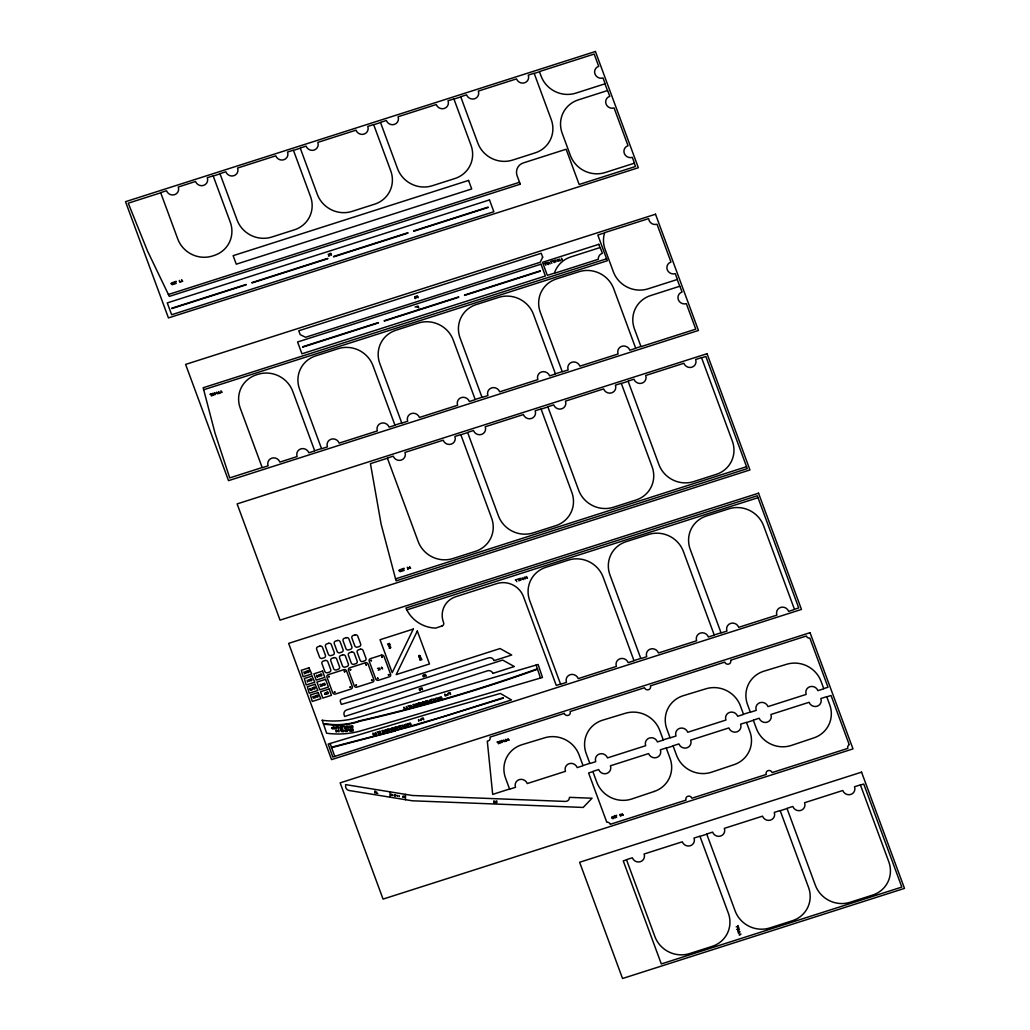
<?xml version="1.0" encoding="UTF-8"?>
<svg xmlns="http://www.w3.org/2000/svg" width="1030" height="1030" viewBox="0 0 1030 1030"><rect width="100%" height="100%" fill="white"/><g stroke="black" fill="none" stroke-linecap="round" stroke-linejoin="round"><path stroke-width="1.5" d="M405.46 799.692L349.247 790.525A4.21 4.03 29 0 1 345.604 786.328L345.617 784.615L412.438 795.495L565.29 801.43A4.21 4.03 29 0 0 569.461 797.349L592.044 798.224L583.199 807.443L412.438 800.799L405.46 799.692L405.472 794.388M493.975 800.671L493.975 802.705L495.52 802.756M390.022 797.207L390.061 791.903M425.841 701.057L425.815 703.194L424.63 701.636L424.605 703.529L423.279 701.765M394.915 727.206L394.889 729.356L393.705 727.785L393.666 729.678L392.366 727.901M739.18 932.562L739.321 931.893M385.774 731.287L385.684 730.643M337.106 731.532L336.179 732.008L335.87 731.068M419.377 689.714L419.983 690.564L420.691 689.804M524.309 578.191L524.901 579.053L525.609 578.281M548.333 264.478L548.539 262.264L550.149 263.899M416.725 705.164L416.648 704.597M374.972 790.86L374.701 792.868L376.233 793.113M391.851 794.439L392.481 795.572M394.065 794.812L394.194 795.855M394.928 794.941L394.799 795.945L395.417 795.173L395.803 796.126L395.932 795.121M397.67 795.392L397.632 796.409M399.177 795.649L399.305 796.692M212.373 395.662L212.682 394.554M499.421 743.467L499.563 742.566M336.475 726.729L335.986 728.802L335.149 727.038L334.711 728.88L333.81 726.884M388.671 646.312L390.512 646.132M420.806 657.333L418.965 657.513M620.073 815.335L620.601 816.185L621.386 815.554M346.943 728.133L347.38 727.141M313.107 697.452L313.712 698.301L314.408 697.529M335.806 730.296L336.9 730.283M218.708 391.542L218.669 392.224M559.148 258.929L559.123 259.611M403.966 707.185L403.902 707.842M179.387 280.405L179.362 281.087M309.914 688.413L309.876 689.096M444.844 694.001L444.767 694.658M328.119 254.204L328.879 255.157M737.776 931.197L739.398 929.691L737.12 929.395M423.806 675.989C421.682 673.105 425.39 678.963 423.034 676.234A2.678 2.562 29 0 1 423.394 676.041M325.995 694.413C322.853 694.722 326.33 690.898 325.635 693.782A1.326 1.275 29 0 1 324.862 693.731M313.905 696.422L312.888 696.602L313.532 697.207M525.107 577.16L524.09 577.341L524.734 577.946M420.176 688.684L419.171 688.864L419.802 689.469M620.858 814.305L619.854 814.485L620.485 815.091M739.476 931.764L740.158 931.867M331.48 747.214L415.283 725.378L503.284 698.186M331.634 747.638L395.507 730.888M496.756 802.795L495.765 801.958A2.858 2.73 29 0 1 495.765 801.585C497.451 799.125 497.233 803.786 495.765 801.546M321.077 686.443L320.433 686.328M378.847 670.208L378.229 670.118M182.323 280.675L182.194 280.714A1.996 1.906 29 0 1 181.744 280.855M557.938 260.526L557.719 260.603A1.996 1.906 29 0 1 557.32 260.719M561.955 259.251L561.904 259.264A1.996 1.906 29 0 1 561.505 259.38M217.394 393.177L217.33 393.202A1.996 1.906 29 0 1 216.879 393.331M221.669 391.799L221.514 391.864A1.996 1.906 29 0 1 221.064 391.992M410.326 567.594L410.133 567.672A1.996 1.906 29 0 1 409.683 567.8M522.931 578.809L522.802 578.86A1.996 1.906 29 0 1 522.287 579.015M527.09 577.482L526.948 577.534A1.996 1.906 29 0 1 526.472 577.676M382.323 668.174L382.117 668.251A1.996 1.906 29 0 1 381.667 668.38M504.546 740.943L504.443 740.982A1.996 1.906 29 0 1 503.928 741.137M508.73 739.604L508.627 739.643A1.996 1.906 29 0 1 508.112 739.798M622.841 814.627L622.751 814.666A1.996 1.906 29 0 1 622.236 814.82M552.698 260.925L553.406 260.693L554.127 262.624M212.257 393.537L212.965 393.306L213.686 395.237M517.665 579.221L518.373 578.989L519.081 580.933M537.39 668.805C479.092 689.778 419.506 707.185 359.084 720.91M537.544 669.23C479.233 690.203 419.648 707.597 359.238 721.348M499.305 741.342L500.014 741.111L500.735 743.042M503.103 697.722L442.758 716.816L395.198 730.489M402.318 571.058L403.065 570.813L402.357 568.882L401.533 569.152M174.353 284.113L175.139 283.855L174.43 281.937L173.594 282.194M415.077 307.03L416.352 306.618M494.078 660.655L511.717 655.016L500.065 648.552L341.638 699.203A2.111 2.009 29 0 0 340.389 701.765L341.368 704.404L359.547 699.125L488.658 657.861A4.21 4.03 29 0 1 493.949 660.333M406.966 707.546L406.76 707.61A1.996 1.906 29 0 1 406.309 707.726M160.886 192.546L166.525 190.743A6.322 6.038 29 0 0 174.546 194.683A6.322 6.038 29 0 0 178.28 186.997L195.533 181.473A6.322 6.038 29 0 0 203.554 185.413A6.322 6.038 29 0 0 207.288 177.714L212.927 175.911M220.214 173.594L225.84 171.791A6.322 6.038 29 0 0 233.862 175.718A6.322 6.038 29 0 0 237.595 168.032L275.783 155.826A6.322 6.038 29 0 0 283.804 159.766A6.322 6.038 29 0 0 287.524 152.067L293.164 150.264M300.451 147.934L306.09 146.144A6.322 6.038 29 0 0 314.111 150.071A6.322 6.038 29 0 0 317.832 142.385L356.019 130.179A6.322 6.038 29 0 0 364.041 134.119A6.322 6.038 29 0 0 367.774 126.42L373.414 124.617M380.701 122.287L386.34 120.497A6.322 6.038 29 0 0 394.361 124.424A6.322 6.038 29 0 0 398.082 116.738L436.269 104.532A6.322 6.038 29 0 0 444.291 108.472A6.322 6.038 29 0 0 448.024 100.773L453.651 98.97M460.938 96.64L466.577 94.85A6.322 6.038 29 0 0 474.598 98.777A6.322 6.038 29 0 0 478.332 91.091L516.519 78.885A6.322 6.038 29 0 0 524.54 82.825A6.322 6.038 29 0 0 528.261 75.126L533.901 73.323M539.643 71.495L594.181 54.062L598.713 66.332A6.322 6.038 29 0 0 594.98 74.018A6.322 6.038 29 0 0 603.001 77.958L605.061 83.533M174.701 281.834L176.22 281.345M181.615 279.619L182.696 281.435M174.701 282.838L173.555 283.186M179.799 282.362L181.113 281.937M168.353 294.516L519.519 182.259M329.317 253.753L330.759 253.29L331.48 255.234M330.064 254.577L331.119 254.243M328.519 256.161L329.832 255.736M171.701 308.228L246.067 284.46M251.938 282.581L327.669 258.376M333.54 256.496L407.803 232.767M413.674 230.887L488.04 207.12M171.83 308.588L246.209 284.821M252.08 282.941L327.798 258.736M333.669 256.856L407.931 233.128M413.803 231.248L488.169 207.481M604.765 232.613L648.643 218.592A6.322 6.038 29 0 0 657.024 224.244L670.981 262.032A6.322 6.038 29 0 0 667.247 269.718A6.322 6.038 29 0 0 675.268 273.645L677.328 279.233M415.953 296.292L417.395 295.829L418.116 297.773M416.699 297.116L417.755 296.782M415.039 298.211L416.365 297.786L414.704 296.653L415.425 298.623M544.342 263.603L545.861 263.114M546.042 263.062L547.497 262.599L548.205 264.53M550.368 261.672L551.887 261.182M557.191 259.483L558.273 261.311M561.376 258.144L562.457 259.972M546.788 263.886L547.844 263.551M548.423 263.59L549.492 263.242M416.596 306.541L418.038 306.077L418.759 308.009M559.56 260.899L560.874 260.474M417.343 307.365L418.399 307.017M302.627 346.762L378.358 322.557M384.229 320.691L458.595 296.91M464.466 295.043L540.196 270.839M302.756 347.123L378.486 322.918M384.357 321.051L458.736 297.271M464.607 295.404L540.325 271.199M554.694 273.22L598.288 259.29A6.322 6.038 29 0 1 602.383 253.316L600.323 247.741M606.606 258.8L203.168 387.744L215.025 433.141L229.716 477.907L262.174 467.53L240.248 408.15A27.372 26.175 29 0 1 256.406 374.83L258.002 374.328A27.372 26.175 29 0 1 292.752 391.374L314.678 450.754L321.502 448.565L299.563 389.198A27.372 26.175 29 0 1 315.721 355.878L338.239 348.668A27.372 26.175 29 0 1 373.002 365.727L394.928 425.094L401.739 422.918L379.812 363.551A27.372 26.175 29 0 1 395.971 330.231L418.489 323.021A27.372 26.175 29 0 1 453.239 340.08L475.178 399.447L481.989 397.271L460.062 337.904A27.372 26.175 29 0 1 476.208 304.584L498.739 297.374A27.372 26.175 29 0 1 533.489 314.433L555.415 373.8L562.226 371.624L540.299 312.257A27.372 26.175 29 0 1 556.457 278.937L578.976 271.727A27.372 26.175 29 0 1 613.738 288.786L635.665 348.153L640.93 346.479L634.441 328.892A27.372 26.175 29 0 1 650.6 295.571L679.723 286.263L677.238 279.516L648.102 288.825A27.372 26.175 29 0 1 613.352 271.778L605.125 249.492A27.372 26.175 29 0 1 604.597 232.87L597.825 235.033L607.314 260.745L203.631 389.765M209.914 394.284L211.433 393.795M216.751 392.095L217.832 393.923M220.935 390.756L222.004 392.585M219.107 393.512L220.42 393.087M262.483 467.633L268.122 465.83A6.322 6.038 29 0 1 271.843 458.144A6.322 6.038 29 0 1 279.864 462.084L297.129 456.56A6.322 6.038 29 0 1 300.85 448.874A6.322 6.038 29 0 1 308.871 452.801L314.511 450.998M321.798 448.681L327.437 446.878A6.322 6.038 29 0 1 331.171 439.179A6.322 6.038 29 0 1 339.179 443.119L377.379 430.913A6.322 6.038 29 0 1 381.1 423.227A6.322 6.038 29 0 1 389.121 427.154L394.76 425.351M402.048 423.034L407.687 421.231A6.322 6.038 29 0 1 411.408 413.532A6.322 6.038 29 0 1 419.429 417.472L457.616 405.266A6.322 6.038 29 0 1 461.35 397.58A6.322 6.038 29 0 1 469.371 401.507L474.997 399.704M482.285 397.387L487.924 395.584A6.322 6.038 29 0 1 491.658 387.885A6.322 6.038 29 0 1 499.679 391.825L537.866 379.619A6.322 6.038 29 0 1 541.587 371.933A6.322 6.038 29 0 1 549.608 375.86L555.247 374.057M562.535 371.74L568.174 369.937A6.322 6.038 29 0 1 571.895 362.238A6.322 6.038 29 0 1 579.916 366.178L618.103 353.972A6.322 6.038 29 0 1 621.837 346.286A6.322 6.038 29 0 1 629.858 350.213L635.497 348.41M641.239 346.582L695.765 329.149L686.341 303.644A6.322 6.038 29 0 1 678.332 299.704A6.322 6.038 29 0 1 682.053 292.018L679.993 286.443M387.589 457.977L393.228 456.174A6.322 6.038 29 0 0 401.249 460.101A6.322 6.038 29 0 0 404.97 452.415L443.158 440.209A6.322 6.038 29 0 0 451.179 444.149A6.322 6.038 29 0 0 454.9 436.463L460.539 434.66M467.826 432.33L473.465 430.527A6.322 6.038 29 0 0 481.486 434.454A6.322 6.038 29 0 0 485.22 426.768L523.407 414.562A6.322 6.038 29 0 0 531.428 418.502A6.322 6.038 29 0 0 535.149 410.803L540.789 409.013M548.076 406.683L553.715 404.88A6.322 6.038 29 0 0 561.736 408.807A6.322 6.038 29 0 0 565.457 401.121L603.644 388.915A6.322 6.038 29 0 0 611.666 392.855A6.322 6.038 29 0 0 615.399 385.156L621.026 383.366M628.326 381.036L633.952 379.233A6.322 6.038 29 0 0 641.973 383.16A6.322 6.038 29 0 0 645.707 375.474L683.894 363.268A6.322 6.038 29 0 0 691.915 367.208A6.322 6.038 29 0 0 695.636 359.509L701.275 357.719M402.627 568.779L404.146 568.303M409.554 566.564L410.622 568.393M402.64 569.783L401.443 570.131M407.623 568.818L408.936 568.406L407.275 567.273L408.009 569.23M395.481 578.899L746.57 466.693M406.824 609.915L758.016 497.696M515.322 579.967L516.841 579.478M522.159 577.779L523.24 579.607M526.343 576.44L527.424 578.268M316.983 676.762L318.296 676.337L316.648 675.204L317.369 677.174M370.8 660.693L371.534 660.462M381.705 657.217L382.439 656.973M328.57 676.736L329.304 676.491M344.226 671.727L344.96 671.496M350.11 669.848L350.844 669.616M365.766 664.839L366.5 664.608M319.776 684.68L320.755 684.358L321.309 685.323M377.547 668.444L378.538 668.122L379.079 669.101M381.538 667.144L382.619 668.972M310.313 690.37L311.627 689.958M334.286 692.224L335.02 691.993M349.955 687.229L350.689 686.984M355.826 685.349L356.56 685.117M371.495 680.341L372.229 680.109M377.366 678.461L378.1 678.229M388.271 674.972L389.005 674.74M423.935 674.882L425.39 674.418L426.098 676.35M424.682 675.706L425.738 675.358M420.394 688.31L421.849 687.847L422.558 689.778M421.141 689.122L422.197 688.787M492.894 673.388L514.305 666.539L502.653 660.076L346.659 709.94A4.21 4.03 29 0 0 344.175 715.065L344.69 716.468L487.551 670.8A4.21 4.03 29 0 1 492.739 673.066M560.835 684.165L566.474 682.362A6.322 6.038 29 0 1 570.208 674.676A6.322 6.038 29 0 1 578.216 678.616L616.404 666.41A6.322 6.038 29 0 1 620.137 658.711A6.322 6.038 29 0 1 628.158 662.65L633.798 660.848M641.085 658.518L646.724 656.715A6.322 6.038 29 0 1 650.445 649.029A6.322 6.038 29 0 1 658.466 652.969L696.653 640.763A6.322 6.038 29 0 1 700.387 633.064A6.322 6.038 29 0 1 708.395 637.004L714.035 635.201M721.322 632.871L726.961 631.068A6.322 6.038 29 0 1 730.695 623.382A6.322 6.038 29 0 1 738.716 627.322L776.903 615.116A6.322 6.038 29 0 1 780.624 607.417A6.322 6.038 29 0 1 788.645 611.356L794.284 609.554M496.975 742.089L498.494 741.6M503.812 739.9L504.88 741.729M507.983 738.562L509.065 740.39M506.052 740.815L507.365 740.403L505.717 739.27L506.438 741.227M509.876 789.109L515.515 787.306A6.322 6.038 29 0 1 519.236 779.62A6.322 6.038 29 0 1 527.257 783.547L565.444 771.341A6.322 6.038 29 0 1 569.178 763.655A6.322 6.038 29 0 1 577.199 767.595L582.838 765.792M590.126 763.462L595.752 761.659A6.322 6.038 29 0 1 599.486 753.973A6.322 6.038 29 0 1 607.507 757.9L645.694 745.694A6.322 6.038 29 0 1 649.415 738.008A6.322 6.038 29 0 1 657.436 741.935L663.075 740.145M670.363 737.815L676.002 736.012A6.322 6.038 29 0 1 679.736 728.326A6.322 6.038 29 0 1 687.744 732.253L725.931 720.047A6.322 6.038 29 0 1 729.665 712.361A6.322 6.038 29 0 1 737.686 716.288L743.325 714.498M750.613 712.168L756.252 710.365A6.322 6.038 29 0 1 759.973 702.666A6.322 6.038 29 0 1 767.994 706.606L806.181 694.4A6.322 6.038 29 0 1 809.915 686.714A6.322 6.038 29 0 1 817.923 690.641L823.562 688.851M593.035 771.354L598.675 769.552A6.322 6.038 29 0 0 606.696 773.479A6.322 6.038 29 0 0 610.417 765.792L648.604 753.587A6.322 6.038 29 0 0 656.625 757.526A6.322 6.038 29 0 0 660.359 749.827L665.985 748.038M673.285 745.707L678.912 743.905A6.322 6.038 29 0 0 686.933 747.832A6.322 6.038 29 0 0 690.667 740.145L728.854 727.94A6.322 6.038 29 0 0 736.875 731.879A6.322 6.038 29 0 0 740.596 724.18L746.235 722.391M753.522 720.06L759.162 718.258A6.322 6.038 29 0 0 767.183 722.184A6.322 6.038 29 0 0 770.904 714.498L809.091 702.293A6.322 6.038 29 0 0 817.112 706.232A6.322 6.038 29 0 0 820.846 698.533L826.485 696.744M622.107 813.584L623.189 815.412M614.073 816.172L614.91 815.902L615.232 817.949M615.18 815.799L616.7 815.309M615.193 816.803L614.035 817.15M626.716 859.574L632.343 857.771A6.322 6.038 29 0 0 640.364 861.711A6.322 6.038 29 0 0 644.098 854.012L682.285 841.806A6.322 6.038 29 0 0 690.306 845.746A6.322 6.038 29 0 0 694.027 838.059L699.666 836.257M706.953 833.927L712.593 832.124A6.322 6.038 29 0 0 720.614 836.064A6.322 6.038 29 0 0 724.335 828.365L762.522 816.159A6.322 6.038 29 0 0 770.543 820.099A6.322 6.038 29 0 0 774.277 812.413L779.916 810.61M787.203 808.28L792.842 806.477A6.322 6.038 29 0 0 800.851 810.417A6.322 6.038 29 0 0 804.585 802.718L842.772 790.512A6.322 6.038 29 0 0 850.793 794.452A6.322 6.038 29 0 0 854.514 786.766L860.153 784.963M736.192 926.897L738.137 926.279M737.055 929.279L739.012 928.661L738.484 927.219M739.192 935.034L741.021 934.056M436.269 698.16L436.99 697.954L437.621 699.924M375.963 733.592L375.796 733.643A1.996 1.906 29 0 1 375.332 733.759M405.369 724.386L406.09 724.193L406.708 726.15M357.912 717.459L538.111 664.466L542.475 677.457L362.315 730.412A83.327 79.683 29 0 1 326.626 733.218L322.223 720.253M421.669 718.322L423.124 717.897L423.794 719.841M422.39 719.159L423.459 718.85M419.609 720.305L420.369 720.086M406.232 706.49L407.236 708.344M407.88 706.039L409.348 705.64L409.992 707.597M412.76 704.687L414.124 704.314L414.755 706.245L413.339 706.644M418.747 703.027L420.111 702.653L420.742 704.584L419.339 704.983M426.072 700.992L427.54 700.593L428.184 702.55M430.772 699.692L432.304 699.254M439.784 697.194L441.252 696.795L441.896 698.752M408.601 706.889L409.67 706.593M413.519 705.499L414.421 705.254M415.656 704.919L415.026 705.859M419.519 703.838L420.407 703.593M426.793 701.842L427.862 701.546M440.505 698.044L441.561 697.748M404.301 709.155L405.627 708.782M375.268 732.51L376.259 734.377M376.929 732.085L378.396 731.686L379.027 733.643M381.808 730.759L383.173 730.386L383.791 732.33L382.388 732.716M387.821 729.137L389.173 728.777L389.804 730.708L388.387 731.094M395.16 727.154L396.627 726.755L397.258 728.725M399.859 725.88L401.404 725.455M408.897 723.446L410.365 723.047L410.996 725.017M377.637 732.935L378.705 732.639M382.568 731.57L383.469 731.326M384.705 731.004L384.061 731.944M388.58 729.948L389.469 729.716M395.868 728.004L396.936 727.721M409.605 724.296L410.674 724.013M373.221 734.673L374.56 734.313L372.963 733.115L373.594 735.098M448.539 692.958L450.02 692.559L450.638 694.529M449.247 693.808L450.316 693.525M446.428 694.877L447.187 694.683M445.153 695.971L446.492 695.623M304.88 673.672L305.305 672.693A2.91 2.781 29 0 0 305.138 672.23L303.863 671.998L304.558 673.646M419.184 656.715C416.88 654.308 422.982 656.355 419.236 656.213A1.326 1.275 29 0 1 419.249 655.453M338.767 731.068L338.69 731.068A1.996 1.906 29 0 1 338.085 731.107M347.38 726.073L348.127 726.021L348.333 728.056M336.72 726.729L338.252 726.626L338.458 728.661M341.625 726.42L343.235 726.317M351.05 725.867L352.582 725.777L352.788 727.798M337.248 727.695L338.355 727.631M351.578 726.832L352.685 726.768M338.303 729.884L338.896 731.905M340.029 729.794L341.561 729.704L341.767 731.738M345.127 729.485L346.556 729.407L346.75 731.416L345.282 731.506M351.397 729.111L352.814 729.021L353.02 731.043L351.552 731.12M340.557 730.759L341.677 730.695M345.707 730.425L346.647 730.373M347.934 730.309L347.11 731.094M351.977 730.051L352.904 730M493.975 801.701L495.095 801.752M559.921 259.895L559.277 259.753M180.044 281.357L179.465 281.19M310.558 689.366L309.978 689.212M415.734 703.876L416.532 704.353M219.48 392.507L218.785 392.34M384.795 729.961L385.581 730.45M404.7 708.177L403.992 707.958M402.923 796.242L402.666 797.22L403.142 796.383M445.565 694.992L444.857 694.774M323.587 724.232L333.643 725.068A73.619 70.401 29 0 0 359.251 721.476M323.407 723.717L333.475 724.592A72.808 69.628 29 0 0 359.084 721.064M374.83 791.877L375.95 792.057M377.765 793.358L376.735 793.19L376.697 792.096M348.204 729.304L348.913 729.948M379.838 667.968L380.096 669.77M318.734 674.843L318.991 676.646M305.949 671.418L306.193 673.221M308.755 679.671L309.013 681.474M322.068 684.203L322.326 686.006M307.236 680.16L307.494 681.963M311.948 687.963L312.206 689.765M314.961 696.035L315.219 697.838M420.974 718.786L421.193 720.601M418.528 719.519L418.734 721.322M447.831 693.409L447.998 695.211M389.739 647.419C387.37 649.26 392.649 645.836 390.19 648.128A2.678 2.562 29 0 1 389.919 647.703L389.945 647.844M739.991 934.777L739.9 934.545A1.996 1.906 29 0 1 739.759 934.133M607.726 90.743L609.786 96.318A6.322 6.038 29 0 0 606.052 104.017A6.322 6.038 29 0 0 614.073 107.944L628.03 145.732A6.322 6.038 29 0 0 624.296 153.418A6.322 6.038 29 0 0 632.317 157.358L634.377 162.933M551.114 261.427L551.835 263.358M545.089 263.358L545.797 265.289M737.866 925.532L738.42 927.039M737.673 927.927L738.059 928.97M738.034 929.524L738.433 930.592M738.137 932.176L738.613 933.463M615.927 815.554L616.635 817.485M516.082 579.736L516.79 581.667M497.722 741.845L498.443 743.776M403.374 568.547L404.095 570.478M381.937 656.728L382.207 657.462M388.503 674.495L388.774 675.229M371.032 660.217L371.302 660.938M377.598 677.985L377.868 678.706M365.998 664.363L366.268 665.084M371.727 679.864L371.997 680.585M350.342 669.371L350.599 670.092M356.058 684.86L356.329 685.594M344.458 671.251L344.728 671.972M350.187 686.74L350.457 687.474M328.802 676.247L329.072 676.98M334.518 691.748L334.789 692.482M175.448 281.589L176.156 283.52M210.674 394.039L211.382 395.971M330.141 743.467L334.763 756.419M536.128 665.032L540.505 678.062M435.973 700.387L435.33 698.417L434.918 700.374L433.398 698.932L434.042 700.902M431.531 699.473L432.162 701.43M405.06 726.601L404.43 724.644L404.005 726.588L402.498 725.146L403.129 727.116M400.619 725.674L401.249 727.631M346.608 728.159L346.402 726.137L345.565 727.94L344.381 726.24L344.587 728.274M342.423 726.369L342.63 728.403M357.873 717.356A83.34 79.696 29 0 1 322.223 720.279M378.885 732.163C381.46 735.755 380.83 728.712 378.898 732.073M397.992 727.013C400.541 730.605 399.949 723.511 397.992 726.91M406.979 724.579C409.683 728.12 408.691 721.116 406.992 724.489M213.867 393.615C216.558 397.181 215.682 390.125 213.867 393.615M341.509 727.579C340.003 731.3 338.638 724.206 341.509 727.579M343.93 730.708C342.565 734.429 340.994 727.36 343.93 730.708M350.895 727.013C349.479 730.708 347.973 723.678 350.895 727.013M500.928 741.407C503.567 745.012 502.807 737.918 500.928 741.368M519.274 579.298C521.965 582.903 521.051 575.757 519.274 579.298M554.32 261.002C557.05 264.607 555.981 257.41 554.32 261.002M331.84 727.772C331.544 729.742 335.523 729.253 333.463 726.91L331.84 727.721M349.273 730C348.977 731.97 352.968 731.467 350.895 729.124L349.273 729.948M411.884 706.387C410.404 709.979 409.013 702.911 411.884 706.387M430.939 701.108C429.368 704.7 428.068 697.645 430.939 701.108M439.913 698.61C438.265 702.164 437.119 695.121 439.913 698.61M416.867 704.082C416.635 706.258 420.858 705.357 418.27 703.142L416.867 704.031M421.553 702.782C421.322 704.958 425.57 704.057 422.957 701.842L421.553 702.782M385.915 730.18C385.671 732.356 389.932 731.48 387.332 729.253L385.928 730.128M390.615 728.905C390.357 731.081 394.657 730.206 392.031 727.991L390.627 728.815M389.829 644.548L388.413 645.359L387.538 644.02L389.495 643.39L389.829 644.587M419.648 659.058L419.983 660.256L421.94 659.625L421.064 658.286L419.661 658.981M171.212 283.443C170.967 285.658 175.357 284.666 172.577 282.503L171.225 283.353M306.889 671.328C306.657 673.543 310.996 672.577 308.253 670.388L306.889 671.29M309.708 679.594C309.464 681.808 313.841 680.804 311.06 678.654L309.708 679.594M312.901 687.885C312.657 690.113 317.021 689.109 314.266 686.946L312.914 687.795M315.914 695.945C315.669 698.173 320.008 697.194 317.266 695.018L315.914 695.907M319.673 674.753C319.429 676.98 323.819 675.976 321.038 673.826L319.673 674.753M323.008 684.113C322.763 686.341 327.141 685.349 324.373 683.186L323.021 684.075M326.162 692.688C325.918 694.902 330.269 693.924 327.527 691.748L326.162 692.598M399.151 570.388C398.906 572.603 403.258 571.637 400.516 569.461L399.151 570.298M611.691 817.408C611.421 819.648 615.901 818.58 613.056 816.468L611.691 817.357M391.658 794.413L391.529 795.418L390.563 794.748L391.658 794.413M403.979 796.28L403.85 797.284L404.957 796.95L403.979 796.28M542.668 257.152L540.184 262.277L305.55 337.274L300.206 334.647L298.777 330.772L541.239 253.277L542.668 257.152M413.313 629.073L392.198 672.642L380.031 639.707L413.313 629.073M417.33 631.03L396.202 674.611L429.497 663.964L417.33 631.03M442.166 625.892L435.767 628.094A32.368 30.951 29 0 1 405.936 608.035L757.295 495.752L798.726 607.932L794.452 609.297L763.642 525.879A27.372 26.175 29 0 0 728.892 508.82L706.361 516.03A27.372 26.175 29 0 0 690.216 549.351L721.026 632.768L714.215 634.944L683.405 551.526A27.372 26.175 29 0 0 648.643 534.467L626.124 541.677A27.372 26.175 29 0 0 609.966 574.998L640.776 658.415L633.965 660.591L603.155 577.173A27.372 26.175 29 0 0 568.406 560.114L545.874 567.324A27.372 26.175 29 0 0 529.729 600.644L560.539 684.062L556.264 685.426L523.51 596.718A21.064 20.137 29 0 0 496.769 583.611L455.827 596.692A20.986 20.072 29 0 0 443.608 622.661A2.627 2.524 29 0 1 442.166 625.892M654.243 791.452L631.828 798.971A27.372 26.175 29 0 1 596.718 782.04L592.868 771.612L588.594 772.976L606.786 822.223A3.154 3.026 29 0 1 610.288 824.309L686.019 800.104A3.154 3.026 29 0 1 687.873 796.254A3.154 3.026 29 0 1 691.89 798.224L766.256 774.457A3.154 3.026 29 0 1 768.123 770.607A3.154 3.026 29 0 1 772.127 772.577L847.857 748.372A3.154 3.026 29 0 1 849.248 744.729L831.056 695.482L826.781 696.847L829.678 704.675A27.372 26.175 29 0 1 813.893 737.879L791.478 745.398A27.372 26.175 29 0 1 756.368 728.467L753.355 720.318L746.544 722.494L749.853 731.467A27.372 26.175 29 0 1 734.068 764.659L711.653 772.178A27.372 26.175 29 0 1 676.543 755.248L673.105 745.965L666.294 748.141L670.028 758.247A27.372 26.175 29 0 1 654.243 791.452M396.923 736.36L332.806 757.05L328.184 744.072L425.57 714.756L500.387 693.46L511.485 699.937L396.923 736.36M520.24 184.203L169.319 296.382L147.509 251.011L128.248 203.18L160.719 192.803L177.752 238.947A27.372 26.175 29 0 0 212.515 255.994L214.111 255.479A27.372 26.175 29 0 0 230.269 222.158L213.223 176.027L220.034 173.851L237.08 219.982A27.372 26.175 29 0 0 271.83 237.029L294.361 229.832A27.372 26.175 29 0 0 310.506 196.511L293.473 150.38L300.284 148.191L317.317 194.335A27.372 26.175 29 0 0 352.08 211.382L374.598 204.185A27.372 26.175 29 0 0 390.756 170.864L373.71 124.733L380.534 122.544L397.567 168.688A27.372 26.175 29 0 0 432.317 185.735L454.848 178.538A27.372 26.175 29 0 0 470.993 145.217L453.96 99.086L460.771 96.897L477.817 143.041A27.372 26.175 29 0 0 512.567 160.088L535.085 152.891A27.372 26.175 29 0 0 551.243 119.57L534.21 73.439L539.475 71.752L541.085 76.091A27.372 26.175 29 0 0 575.834 93.138L604.958 83.829L607.455 90.576L578.319 99.884A27.372 26.175 29 0 0 562.174 133.205L570.401 155.491A27.372 26.175 29 0 0 605.151 172.538L634.287 163.229L635.484 166.487L579.156 184.486L566.14 149.234L523.33 162.92A10.532 10.068 29 0 0 517.111 175.731L520.24 184.203M595.417 51.5L125.518 201.687L168.444 317.922L638.343 167.736L595.417 51.5M468.56 180.417L233.128 255.672L236.269 264.195L471.701 188.953L468.56 180.417M489.495 199.923L167.272 302.91L171.637 314.729L493.859 211.755L489.495 199.923M655.518 214.227L185.606 364.414L228.531 480.65L698.443 330.463L655.518 214.227M598.855 244.316L542.514 262.315L547.342 275.37L554.398 273.117A27.372 26.175 29 0 1 570.929 256.882L600.052 247.561L598.855 244.316M541.02 264.182L297.58 341.986L301.945 353.805L545.385 276.001L541.02 264.182M707.031 353.715L237.119 503.902L280.044 620.137L749.956 469.938L707.031 353.715M387.422 458.234L370.452 463.655L381.126 524.193L396.087 580.881L747.278 468.637L705.846 356.457L701.585 357.822L732.33 441.085A27.372 26.175 29 0 1 716.185 474.405L693.654 481.602A27.372 26.175 29 0 1 658.904 464.556L628.146 381.293L621.335 383.469L652.093 466.732A27.372 26.175 29 0 1 635.935 500.052L613.417 507.249A27.372 26.175 29 0 1 578.654 490.203L547.909 406.94L541.098 409.116L571.843 492.379A27.372 26.175 29 0 1 555.685 525.699L533.167 532.896A27.372 26.175 29 0 1 498.417 515.85L467.659 432.587L460.848 434.763L491.593 518.026A27.372 26.175 29 0 1 475.448 551.346L452.917 558.543A27.372 26.175 29 0 1 418.167 541.497L387.422 458.234M758.543 493.19L288.632 643.377L331.557 759.612L801.469 609.425L758.543 493.19M319.867 646.132L317.909 646.75A2.111 2.009 29 0 0 316.661 649.325L319.532 657.063A2.111 2.009 29 0 0 322.197 658.376L324.154 657.758A2.111 2.009 29 0 0 325.403 655.196L322.532 647.445A2.111 2.009 29 0 0 319.867 646.132M328.673 643.312L326.716 643.943A2.111 2.009 29 0 0 325.48 646.505L328.338 654.256A2.111 2.009 29 0 0 331.016 655.569L332.973 654.938A2.111 2.009 29 0 0 334.209 652.376L331.351 644.626A2.111 2.009 29 0 0 328.673 643.312M337.492 640.493L335.523 641.124A2.111 2.009 29 0 0 334.286 643.686L337.145 651.436A2.111 2.009 29 0 0 339.823 652.75L341.78 652.119A2.111 2.009 29 0 0 343.016 649.557L340.158 641.806A2.111 2.009 29 0 0 337.492 640.493M346.299 637.686L344.342 638.304A2.111 2.009 29 0 0 343.093 640.866L345.964 648.617A2.111 2.009 29 0 0 348.629 649.93L350.586 649.299A2.111 2.009 29 0 0 351.835 646.737L348.964 638.999A2.111 2.009 29 0 0 346.299 637.686M355.105 634.866L353.148 635.497A2.111 2.009 29 0 0 351.912 638.059L354.771 645.81A2.111 2.009 29 0 0 357.449 647.11L359.406 646.492A2.111 2.009 29 0 0 360.642 643.93L357.783 636.18A2.111 2.009 29 0 0 355.105 634.866M325.171 660.488L323.214 661.118A2.111 2.009 29 0 0 321.965 663.681L324.823 671.431A2.111 2.009 29 0 0 327.501 672.745L329.458 672.114A2.111 2.009 29 0 0 330.707 669.552L327.836 661.801A2.111 2.009 29 0 0 325.171 660.488M333.978 657.681L332.021 658.299A2.111 2.009 29 0 0 330.785 660.861L333.643 668.612A2.111 2.009 29 0 0 336.308 669.925L338.278 669.294A2.111 2.009 29 0 0 339.514 666.732L336.656 658.981A2.111 2.009 29 0 0 333.978 657.681M342.784 654.861L340.827 655.479A2.111 2.009 29 0 0 339.591 658.054L342.449 665.792A2.111 2.009 29 0 0 345.127 667.105L347.084 666.487A2.111 2.009 29 0 0 348.32 663.925L345.462 656.174A2.111 2.009 29 0 0 342.784 654.861M351.603 652.042L349.646 652.672A2.111 2.009 29 0 0 348.398 655.235L351.256 662.985A2.111 2.009 29 0 0 353.934 664.299L355.891 663.668A2.111 2.009 29 0 0 357.14 661.106L354.269 653.355A2.111 2.009 29 0 0 351.603 652.042M360.41 649.222L358.453 649.853A2.111 2.009 29 0 0 357.217 652.415L360.075 660.166A2.111 2.009 29 0 0 362.74 661.479L364.71 660.848A2.111 2.009 29 0 0 365.946 658.286L363.088 650.535A2.111 2.009 29 0 0 360.41 649.222M308.949 667.839L301.301 670.285L303.142 676.736L311.755 673.981L308.949 667.839M322.519 671.084L313.893 673.839L316.223 680.135L324.836 677.38L322.519 671.084M311.987 676.079L304.352 678.513L306.18 684.976L314.794 682.221L311.987 676.079M381.358 655.157L370.452 658.646A2.111 2.009 29 0 0 369.216 661.208L375.77 678.976A2.111 2.009 29 0 0 378.448 680.276L389.353 676.8A2.111 2.009 29 0 0 390.602 674.238L384.036 656.471A2.111 2.009 29 0 0 381.358 655.157M343.878 669.667L328.222 674.676A2.111 2.009 29 0 0 326.974 677.238L332.703 692.739A2.111 2.009 29 0 0 335.368 694.053L351.037 689.044A2.111 2.009 29 0 0 352.273 686.482L346.556 670.981A2.111 2.009 29 0 0 343.878 669.667M365.418 662.792L349.749 667.788A2.111 2.009 29 0 0 348.513 670.363L354.243 685.851A2.111 2.009 29 0 0 356.908 687.165L372.577 682.156A2.111 2.009 29 0 0 373.813 679.594L368.096 664.105A2.111 2.009 29 0 0 365.418 662.792M325.557 679.324L316.931 682.079L319.802 689.817L328.416 687.074L325.557 679.324M315.026 684.306L307.391 686.753L309.219 693.203L317.845 690.448L315.026 684.306M318.064 692.546L310.429 694.98L312.257 701.43L320.884 698.688L318.064 692.546M329.137 689.006L320.51 691.761L322.841 698.057L331.454 695.302L329.137 689.006M810.043 632.678L340.145 782.864L383.07 899.1L852.982 748.9L810.043 632.678M564.273 713.391L490.023 737.12A3.154 3.026 29 0 1 487.293 741.111L492.688 794.4L509.567 788.993L505.55 778.101A27.372 26.175 29 0 1 522.068 744.664L544.703 737.789A27.372 26.175 29 0 1 579.092 754.951L583.006 765.535L589.817 763.346L586.212 753.587A27.372 26.175 29 0 1 602.73 720.15L625.365 713.275A27.372 26.175 29 0 1 659.754 730.437L663.243 739.888L670.067 737.699L666.874 729.073A27.372 26.175 29 0 1 683.392 695.649L706.039 688.761A27.372 26.175 29 0 1 740.428 705.923L743.493 714.241L750.303 712.052L747.535 704.572A27.372 26.175 29 0 1 764.054 671.135L786.701 664.26A27.372 26.175 29 0 1 821.09 681.422L823.73 688.594L828.004 687.229L809.863 638.098A3.154 3.026 29 0 1 806.361 636.012L730.631 660.217A3.154 3.026 29 0 1 728.777 664.067A3.154 3.026 29 0 1 724.76 662.097L650.394 685.864A3.154 3.026 29 0 1 648.527 689.714A3.154 3.026 29 0 1 644.523 687.744L570.144 711.511A3.154 3.026 29 0 1 568.277 715.361A3.154 3.026 29 0 1 564.273 713.391M861.556 772.152L579.62 862.265L622.545 978.5L904.482 888.388L861.556 772.152M626.536 859.831L623.253 860.887L661.312 963.938L901.817 887.075L863.758 784.01L860.462 785.066L888.787 861.762A27.372 26.175 29 0 1 872.629 895.083L850.111 902.28A27.372 26.175 29 0 1 815.348 885.233L787.036 808.537L780.212 810.713L808.537 887.409A27.372 26.175 29 0 1 792.392 920.73L769.861 927.927A27.372 26.175 29 0 1 735.111 910.881L706.786 834.184L699.975 836.36L728.3 913.056A27.372 26.175 29 0 1 712.142 946.377L689.624 953.574A27.372 26.175 29 0 1 654.861 936.528L626.536 859.831"/></g></svg>
